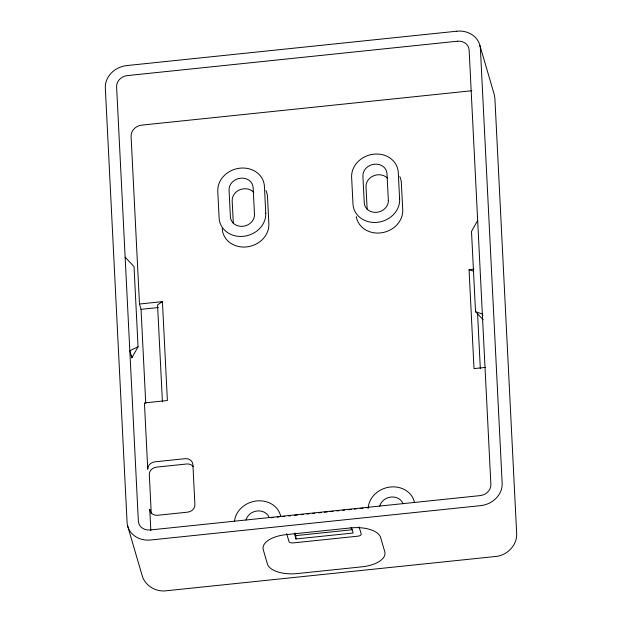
<?xml version="1.0" encoding="UTF-8"?>
<svg xmlns="http://www.w3.org/2000/svg" width="622" height="622" viewBox="0 0 622 622"><rect width="100%" height="100%" fill="white"/><g stroke="black" fill="none" stroke-linecap="round" stroke-linejoin="round"><path stroke-width="0.93" d="M138.045 346.804L129.819 350.73L131.895 357.805L138.045 346.804L134.033 266.613L125.139 257.181M477.657 220.468L471.507 231.47L475.519 311.661L483.138 319.747M150.819 530.442L149.77 509.379A7.604 6.648 -16.3 0 0 157.623 515.28L187.712 512.147A7.604 6.648 -16.3 0 0 194.904 504.683L192.898 464.587A7.604 6.648 -16.3 0 0 185.037 458.686L154.948 461.819A7.604 6.648 -16.3 0 0 147.756 469.283L144.436 402.924L167.38 400.529L162.428 301.631L157.56 304.873L162.42 401.835M471.818 90.742L141.87 125.108A11.398 9.975 -16.3 0 0 131.087 136.304L139.483 304.026L141.038 309.328L145.742 403.375M139.483 304.026L162.428 301.631M485.487 367.408L474.011 368.597L469.058 269.699L473.84 269.202M141.038 309.328L158.245 307.54M271.309 517.768L273.237 517.566M277.101 517.17L279.029 516.968M282.893 516.563L284.822 516.361M288.678 515.965L290.614 515.762M294.47 515.358L297.37 515.055M301.227 514.658L303.155 514.456M307.019 514.052L308.947 513.85M312.812 513.445L314.74 513.251M318.604 512.847L321.496 512.544M324.396 512.24L327.289 511.937M330.181 511.642L333.081 511.338M336.937 510.934L338.873 510.732M342.73 510.335L344.666 510.133M348.522 509.729L351.422 509.426M354.315 509.13L356.243 508.928M360.107 508.524L362.999 508.221M366.863 507.816L368.792 507.622M295.03 532.976L295.808 535.628L352.029 529.773M294.424 533.668L295.971 538.971L353.148 533.015L351.593 527.713M469.058 269.699L473.645 271.176M475.519 311.661L482.345 314.017L482.859 315.789M127.588 525.745L142.065 575.264C144.716 585.504 155.531 592.012 165.833 590.822L495.781 556.465C507.412 555.446 517.729 544.693 516.633 532.759L494.894 98.416L494.373 94.972L479.896 45.453M359.119 526.927L361.188 534.003A3.802 1.804 -2.9 0 1 357.945 536.164L293.25 542.897A3.802 1.804 -2.9 0 1 288.966 541.521L286.641 533.567M367.174 209.661L366.008 186.755A12.16 10.636 -16.3 0 1 373.908 175.676A12.16 10.636 -16.3 0 1 387.592 178.327M477.564 313.457L480.332 368.722M295.808 535.628L295.971 538.971M233.312 223.648L232.169 200.735A12.16 10.636 -16.3 0 1 240.076 189.663A12.16 10.636 -16.3 0 1 253.76 192.33M151.27 513.733L149.311 474.594A7.604 6.648 -16.3 0 1 156.495 467.13L186.592 463.996A7.604 6.648 -16.3 0 1 193.271 466.656M131.794 355.877L131.895 357.805M222.217 228.639A23.566 20.612 -16.3 0 0 246.576 246.926A23.566 20.612 -16.3 0 0 268.86 223.788L267.522 197.057A23.566 20.612 -16.3 0 0 265.983 190.596M356.289 216.565A23.566 20.612 -16.3 0 0 381.543 232.791A23.566 20.612 -16.3 0 0 402.729 209.769L401.361 183.047A23.566 20.612 -16.3 0 0 399.814 176.586M245.993 520.085A12.16 10.636 -16.3 0 1 257.228 510.95A12.16 10.636 -16.3 0 1 269.248 517.667M379.754 506.16A12.16 10.636 -16.3 0 1 390.981 497.025A12.16 10.636 -16.3 0 1 403.002 503.734M234.517 521.189A23.566 20.612 -16.3 0 1 256.723 500.928A23.566 20.612 -16.3 0 1 280.716 516.377M368.201 508.221A23.566 20.612 -16.3 0 1 389.94 487.065A23.566 20.612 -16.3 0 1 414.47 502.452M456.843 31.201L126.888 65.567A22.804 19.943 -16.3 0 0 105.328 87.959L127.067 522.301A22.804 19.943 -16.3 0 0 150.641 539.997L480.596 505.639A22.804 19.943 -16.3 0 0 502.156 483.24L480.409 48.897A22.804 19.943 -16.3 0 0 456.843 31.201M457.341 41.223L127.393 75.589A11.398 9.975 -16.3 0 0 116.609 86.785L138.356 521.127A11.398 9.975 -16.3 0 0 150.143 529.975L480.091 495.61A11.398 9.975 -16.3 0 0 490.875 484.414L469.128 50.071A11.398 9.975 -16.3 0 0 457.341 41.223M350.676 527.915L285.98 534.648A26.606 12.627 -2.9 0 0 263.269 549.77L267.406 563.921A26.606 12.627 -2.9 0 0 297.355 573.554L362.051 566.821A26.606 12.627 -2.9 0 0 384.761 551.698L380.625 537.548A26.606 12.627 -2.9 0 0 350.676 527.915M399.627 199.157L398.259 172.434A23.566 20.612 -16.3 0 0 373.884 154.17A23.566 20.612 -16.3 0 0 351.624 177.332L352.985 204.055A23.566 20.612 -16.3 0 0 377.367 222.318A23.566 20.612 -16.3 0 0 399.627 199.157M388.346 200.346L386.977 173.616A12.16 10.636 -16.3 0 0 374.397 164.192A12.16 10.636 -16.3 0 0 362.906 176.143L364.267 202.873A12.16 10.636 -16.3 0 0 376.854 212.296A12.16 10.636 -16.3 0 0 388.346 200.346M265.757 213.175L264.42 186.445A23.566 20.612 -16.3 0 0 240.061 168.158A23.566 20.612 -16.3 0 0 217.778 191.304L219.115 218.034A23.566 20.612 -16.3 0 0 243.474 236.313A23.566 20.612 -16.3 0 0 265.757 213.175M254.476 214.349L253.138 187.619A12.16 10.636 -16.3 0 0 240.566 178.18A12.16 10.636 -16.3 0 0 229.067 190.13L230.404 216.853A12.16 10.636 -16.3 0 0 242.977 226.291A12.16 10.636 -16.3 0 0 254.476 214.349"/></g></svg>
